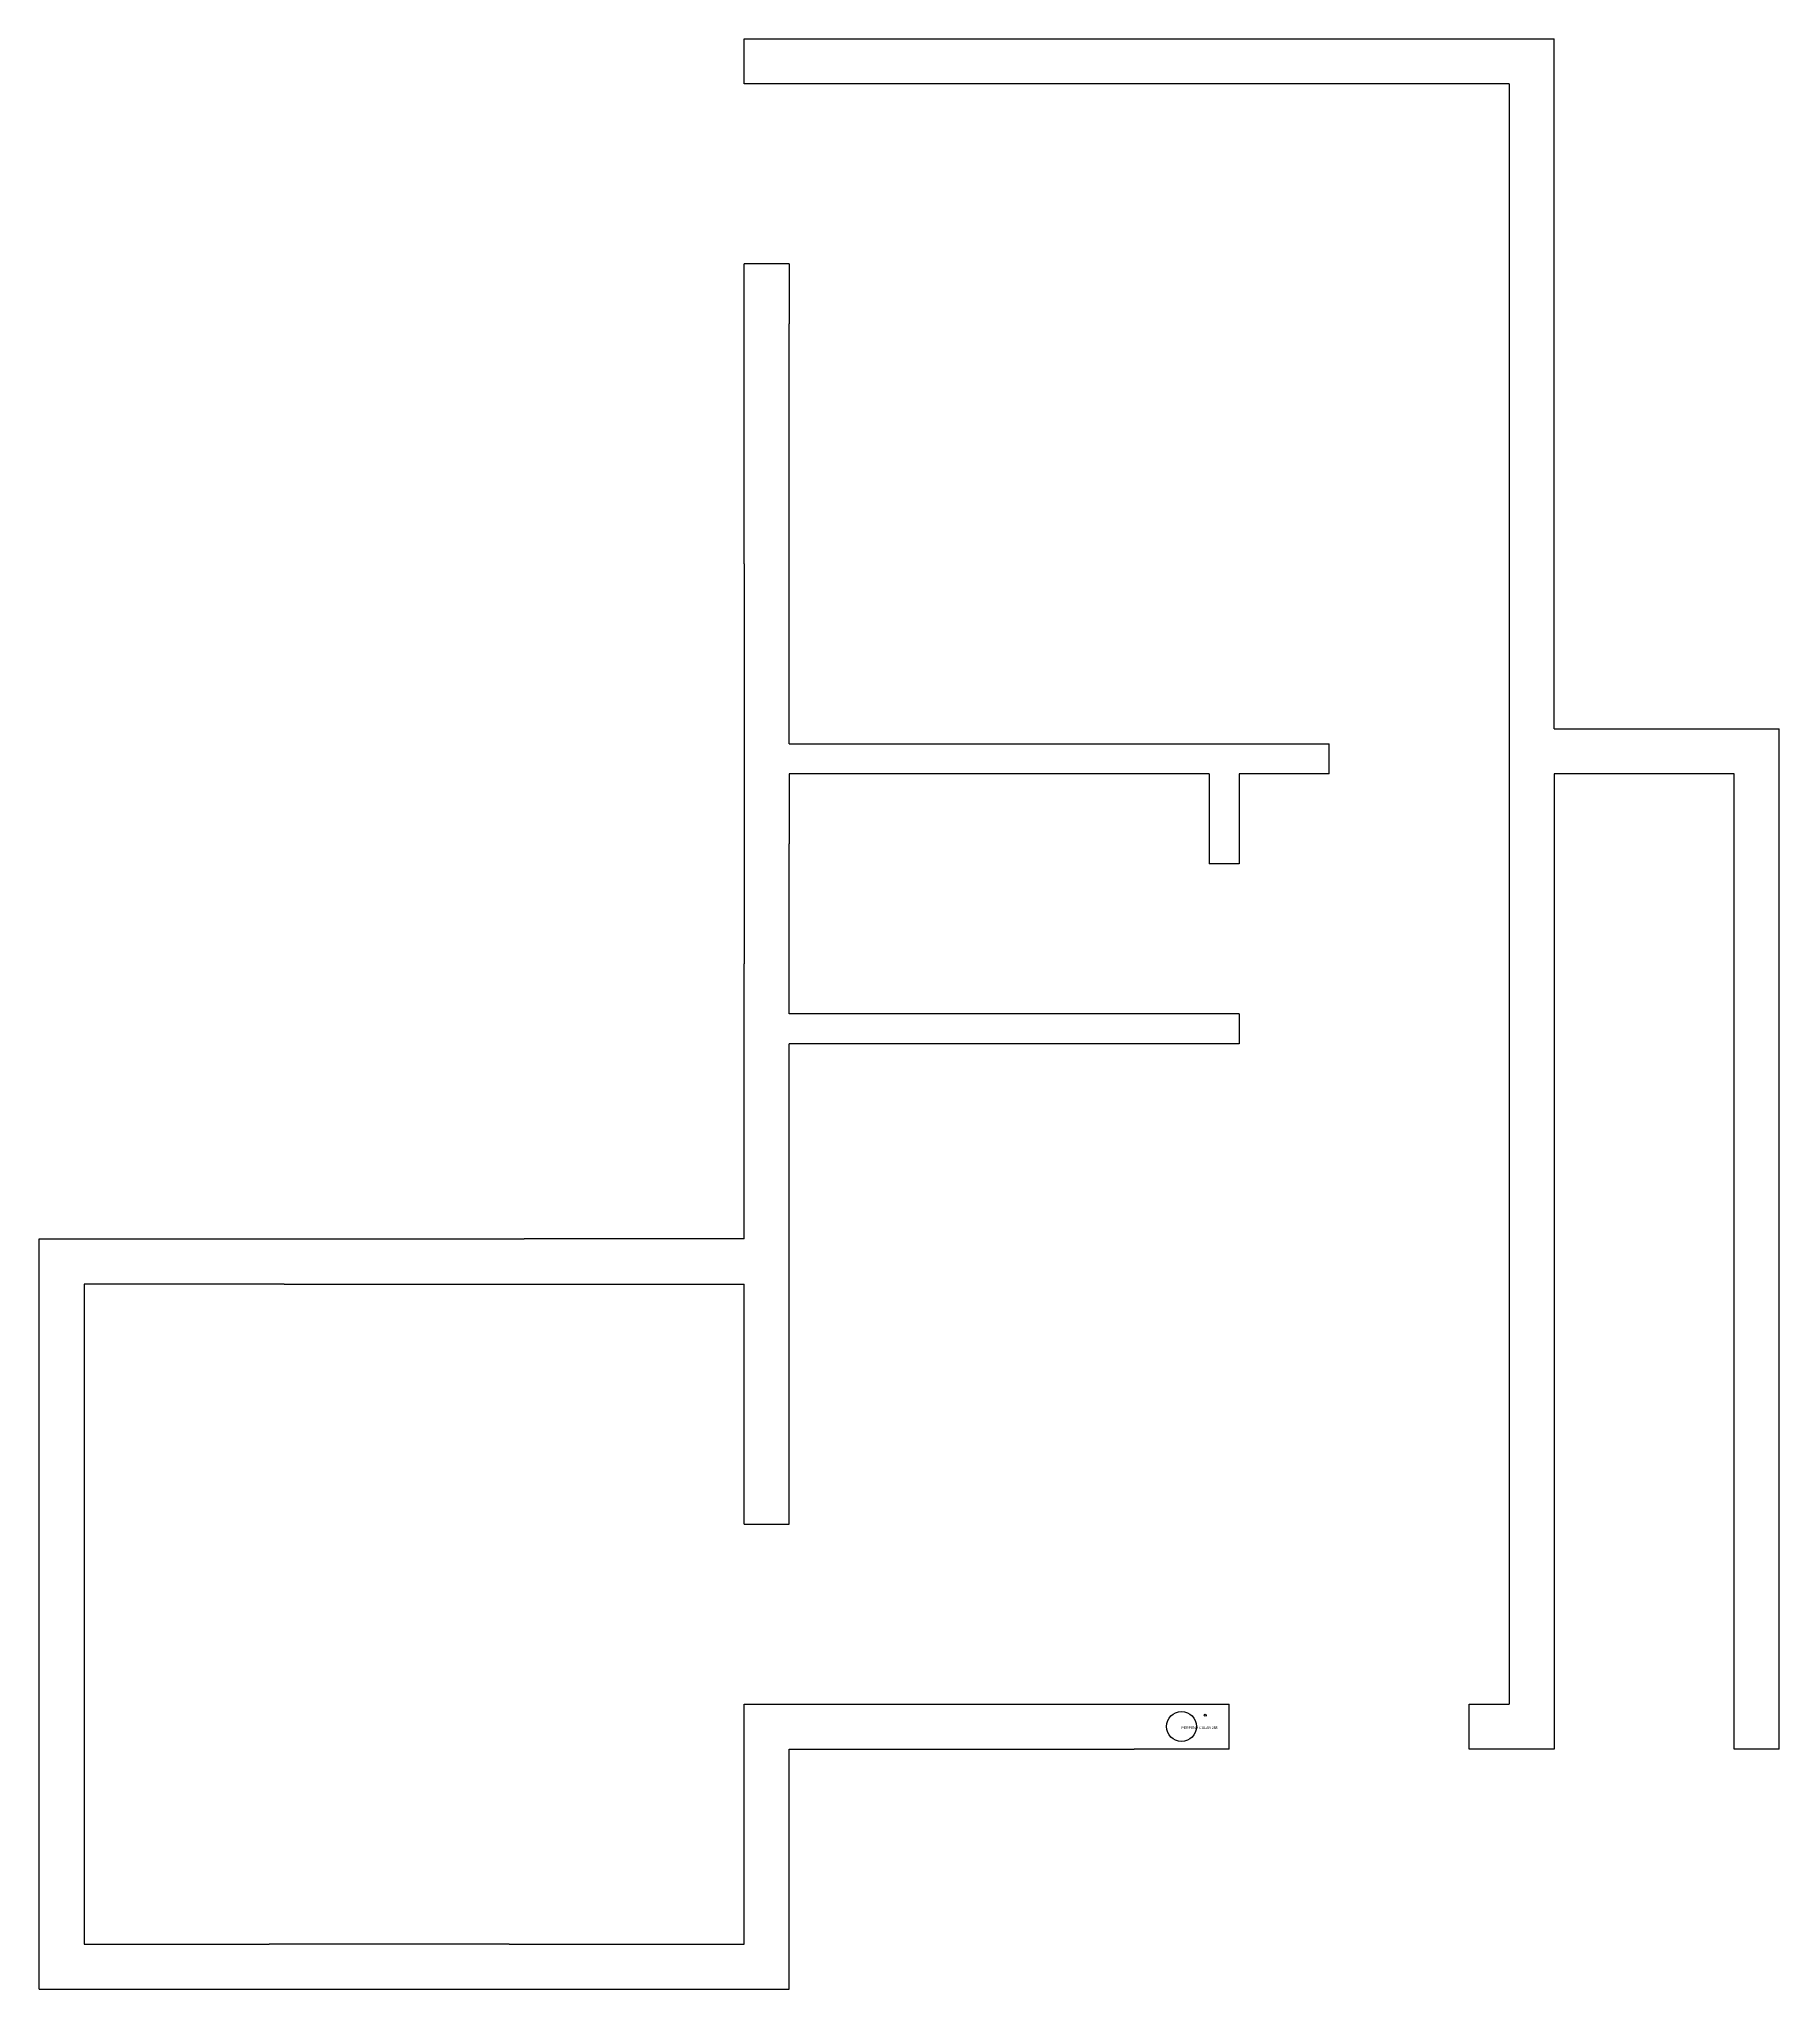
# Model space of a CAD drawing. Header units: metres. Extents: x 264 to 612, y 347 to 737.
import ezdxf

# ---------------------------------------------------------------- set-up
doc = ezdxf.new("R2010")
doc.units = ezdxf.units.M

msp = doc.modelspace()

# ---------------------------------------------------------------- linework, layer by layer
for p, q in [((405, 728), (405, 737)), ((405, 737), (436, 737)), ((436, 737), (520, 737)), ((520, 737), (567, 737)), ((567, 599), (567, 737)), ((436, 728), (405, 728)), ((520, 728), (436, 728)), ((558, 728), (520, 728)), ((558, 728), (558, 404)), ((414, 692), (405, 692)), ((405, 680), (405, 692)), ((414, 692), (414, 680)), ((405, 632), (405, 680)), ((414, 632), (414, 680)), ((405, 632), (405, 576)), ((414, 596), (414, 632)), ((567, 599), (612, 599)), ((612, 395), (612, 599)), ((414, 596), (522, 596)), ((522, 590), (522, 596)), ((498, 590), (414, 590)), ((414, 590), (414, 576)), ((498, 590), (498, 572)), ((522, 590), (504, 590)), ((504, 590), (504, 572)), ((603, 590), (567, 590)), ((567, 590), (567, 395)), ((603, 395), (603, 590)), ((405, 576), (405, 552)), ((414, 552), (414, 576)), ((504, 572), (498, 572)), ((405, 497), (405, 552)), ((414, 542), (414, 552)), ((504, 542), (414, 542)), ((504, 542), (504, 536)), ((504, 536), (414, 536)), ((414, 440), (414, 536)), ((264, 447), (264, 497)), ((264, 497), (313, 497)), ((313, 497), (361, 497)), ((405, 497), (361, 497)), ((313, 488), (273, 488)), ((273, 488), (273, 447)), ((313, 488), (361, 488)), ((361, 488), (405, 488)), ((405, 440), (405, 488)), ((264, 399), (264, 447)), ((273, 447), (273, 399)), ((405, 440), (414, 440)), ((405, 356), (405, 404)), ((405, 404), (435, 404)), ((435, 404), (483, 404)), ((483, 404), (502, 404)), ((502, 395), (502, 404)), ((550, 395), (550, 404)), ((550, 404), (558, 404)), ((264, 347), (264, 399)), ((273, 399), (273, 356)), ((414, 347), (414, 395)), ((414, 395), (435, 395)), ((435, 395), (483, 395)), ((502, 395), (483, 395)), ((567, 395), (550, 395)), ((612, 395), (603, 395)), ((273, 356), (310, 356)), ((358, 356), (310, 356)), ((358, 356), (405, 356)), ((264, 347), (310, 347)), ((310, 347), (358, 347)), ((358, 347), (414, 347))]:
    msp.add_line(p, q)
at = {"layer": 'debug', "color": 5}
msp.add_circle((492.5, 399.5), 3, dxfattribs=at)
msp.add_circle((492.5, 399.5), 3, dxfattribs=at)
at = {"layer": 'debug', "color": 3}
msp.add_circle((497.25, 401.75), 0.2, dxfattribs=at)

# ---------------------------------------------------------------- texts
at = {"layer": 'debug', "attachment_point": 1}
for s, insert, char_height in [('EL', (497.25, 401.75), 0.3), ('PERPENDICULAR 25', (492.5, 399.5), 0.5), ('PERPENDICULAR 295', (492.5, 399.5), 0.5)]:
    msp.add_mtext(s, dxfattribs=dict(at, insert=insert, char_height=char_height))

doc.saveas('drawing.dxf')
